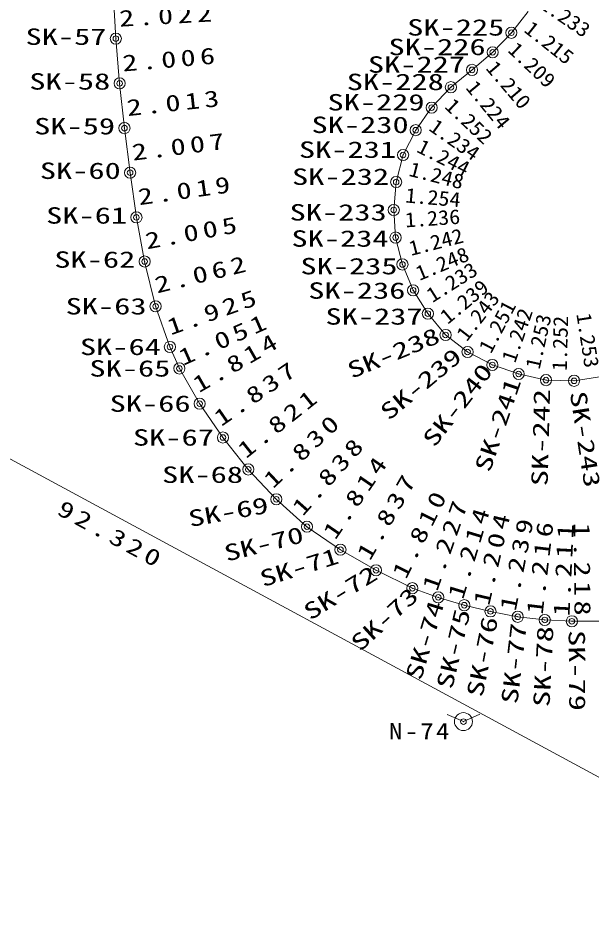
# Model space of a CAD drawing. Units: millimetres at full size, sheet at 1:500; details may follow other scales. Extents: x 56386042 to 56854500, y 25771750 to 26117216.
# Drawn here: x 56534121 to 56559735, y 26037749 to 26077545 of the extents above; entities that cross this region are included whole.
import ezdxf
from ezdxf.enums import TextEntityAlignment as Align

# ---------------------------------------------------------------- set-up
doc = ezdxf.new("R2010")
doc.units = ezdxf.units.MM
doc.header["$LTSCALE"] = 500
doc.header["$PDMODE"] = 32
doc.header["$PDSIZE"] = 250
doc.layers.add('レイヤ1', color=7, linetype='Continuous', lineweight=13)
doc.layers.add('基準点', color=7, linetype='Continuous', lineweight=13)
doc.styles.add('ＭＳ ゴシック', font='')
doc.styles.get('ＭＳ ゴシック').set_extended_font_data('MS Gothic')

msp = doc.modelspace()

# ---------------------------------------------------------------- linework, layer by layer
at = {"layer": 'レイヤ1'}
for p, q in [((56538385, 26078633), (56538500, 26076614)), ((56556925, 26077828), (56556169, 26076877)), ((56579179, 26033264), (56497982, 26077197)), ((56538500, 26076614), (56538669, 26074615)), ((56556169, 26076877), (56555334, 26076002)), ((56555334, 26076002), (56554413, 26075218)), ((56554413, 26075218), (56553467, 26074441)), ((56538669, 26074615), (56538884, 26072614)), ((56553467, 26074441), (56552607, 26073531)), ((56552607, 26073531), (56551895, 26072523)), ((56538884, 26072614), (56539138, 26070623)), ((56551895, 26072523), (56551332, 26071414)), ((56551332, 26071414), (56551023, 26070205)), ((56539138, 26070623), (56539419, 26068624)), ((56551023, 26070205), (56550915, 26068956)), ((56550915, 26068956), (56550997, 26067723)), ((56539419, 26068624), (56539786, 26066653)), ((56550997, 26067723), (56551305, 26066520)), ((56539786, 26066653), (56540276, 26064650)), ((56551305, 26066520), (56551781, 26065366)), ((56551781, 26065366), (56552438, 26064323)), ((56540276, 26064650), (56540916, 26062834)), ((56552438, 26064323), (56553229, 26063370)), ((56553229, 26063370), (56554212, 26062609)), ((56540916, 26062834), (56541339, 26061872)), ((56554212, 26062609), (56555320, 26062029)), ((56555320, 26062029), (56556494, 26061625)), ((56541339, 26061872), (56542242, 26060299)), ((56556494, 26061625), (56557717, 26061352)), ((56558969, 26061320), (56560207, 26061511)), ((56557717, 26061352), (56558969, 26061320)), ((56542242, 26060299), (56543284, 26058786)), ((56543284, 26058786), (56544417, 26057360)), ((56544417, 26057360), (56545668, 26056025)), ((56545668, 26056025), (56547039, 26054801)), ((56547039, 26054801), (56548533, 26053772)), ((56548533, 26053772), (56550123, 26052852)), ((56550123, 26052852), (56551746, 26052050)), ((56551746, 26052050), (56552903, 26051642)), ((56552903, 26051642), (56554065, 26051290)), ((56554065, 26051290), (56555237, 26051014)), ((56555237, 26051014), (56556453, 26050774)), ((56556453, 26050774), (56557661, 26050631)), ((56557661, 26050631), (56558871, 26050572)), ((56558871, 26050572), (56560089, 26050583))]:
    msp.add_line(p, q, dxfattribs=at)
for centre in [(56556169, 26076877), (56538500, 26076614), (56555334, 26076002), (56554413, 26075218), (56538669, 26074615), (56553467, 26074441), (56552607, 26073531), (56538884, 26072614), (56551895, 26072523), (56551332, 26071414), (56539138, 26070623), (56551023, 26070205), (56550915, 26068956), (56539419, 26068624), (56550997, 26067723), (56539786, 26066653), (56551305, 26066520), (56551781, 26065366), (56540276, 26064650), (56552438, 26064323), (56553229, 26063370), (56540916, 26062834), (56554212, 26062609), (56555320, 26062029), (56541339, 26061872), (56556494, 26061625), (56557717, 26061352), (56558969, 26061320), (56542242, 26060299), (56543284, 26058786), (56544417, 26057360), (56545668, 26056025), (56547039, 26054801), (56548533, 26053772), (56550123, 26052852), (56551746, 26052050), (56552903, 26051642), (56554065, 26051290), (56555237, 26051014), (56556453, 26050774), (56557661, 26050631), (56558871, 26050572)]:
    msp.add_circle(centre, 250, dxfattribs=at)
for p in [(56556169, 26076877), (56538500, 26076614), (56555334, 26076002), (56554413, 26075218), (56538669, 26074615), (56553467, 26074441), (56552607, 26073531), (56538884, 26072614), (56551895, 26072523), (56551332, 26071414), (56539138, 26070623), (56551023, 26070205), (56550915, 26068956), (56539419, 26068624), (56550997, 26067723), (56539786, 26066653), (56551305, 26066520), (56551781, 26065366), (56540276, 26064650), (56552438, 26064323), (56553229, 26063370), (56540916, 26062834), (56554212, 26062609), (56541339, 26061872), (56555320, 26062029), (56556494, 26061625), (56557717, 26061352), (56558969, 26061320), (56542242, 26060299), (56543284, 26058786), (56544417, 26057360), (56545668, 26056025), (56547039, 26054801), (56548533, 26053772), (56550123, 26052852), (56551746, 26052050), (56552903, 26051642), (56554065, 26051290), (56555237, 26051014), (56556453, 26050774), (56557661, 26050631), (56558871, 26050572)]:
    msp.add_point(p, dxfattribs=at)
at = {"layer": '基準点'}
for q in [(56553295.6, 26046410.7), (56554754, 26046425)]:
    msp.add_line((56554028, 26046089), q, dxfattribs=at)
msp.add_circle((56554028, 26046089), 400, dxfattribs=at)
msp.add_point((56554028, 26046089), dxfattribs=at)

# ---------------------------------------------------------------- texts
at = {"layer": 'レイヤ1', "style": 'ＭＳ ゴシック'}
for s, height, rotation, width, p in [('1.233', 659.8, 325.408, 1.1, (56557256.4, 26077865.7)), ('1.215', 659.8, 321.517, 1.1, (56556566, 26076791.3)), ('1.209', 659.8, 316.34, 1.1, (56555834.4, 26075911.9)), ('1.210', 659.8, 310.406, 1.1, (56554845.4, 26075146.2)), ('1.224', 659.8, 309.398, 1.1, (56553945, 26074281.5)), ('1.252', 659.8, 316.618, 1.1, (56553011.7, 26073395.3)), ('1.234', 659.8, 324.765, 1.1, (56552326.1, 26072380.5)), ('1.244', 659.8, 333.085, 1.1, (56551801.4, 26071397)), ('1.248', 659.8, 345.663, 1.1, (56551502.4, 26070295.1)), ('1.254', 659.8, 355.058, 1.1, (56551395.3, 26069096.2)), ('1.236', 659.8, 3.805, 1.1, (56551452.6, 26067978.3)), ('1.242', 659.8, 14.361, 1.1, (56551735.1, 26066710)), ('1.248', 659.8, 22.415, 1.1, (56552140.6, 26065600.6)), ('1.233', 659.8, 32.207, 1.1, (56552747.6, 26064623.9)), ('1.239', 659.8, 39.693, 1.1, (56553449.7, 26063666.5)), ('1.243', 659.8, 52.254, 1.1, (56554334.2, 26062919.7)), ('1.251', 659.8, 62.369, 1.1, (56555433.8, 26062408.7)), ('1.242', 659.8, 71.01, 1.1, (56556521.7, 26062019.8)), ('1.253', 659.8, 77.417, 1.1, (56557620.9, 26061761.6)), ('1.253', 659.8, 278.771, 1.1, (56558876.8, 26064271.7)), ('1.252', 659.8, 88.536, 1.1, (56558841.5, 26061742.3)), ('SK-238', 733.1, 22.415, 1.45, (56549119.4, 26061199)), ('SK-239', 733.1, 39.693, 1.45, (56550832.4, 26059343.8)), ('SK-240', 733.1, 52.254, 1.45, (56552901, 26058166.3)), ('SK-241', 733.1, 71.01, 1.45, (56555411.9, 26057116.5)), ('SK-242', 733.1, 88.536, 1.45, (56558009.1, 26056598.8)), ('SK-243', 733.1, 278.771, 1.45, (56558561.7, 26060767.4)), ('SK-69', 733.1, 10.28, 1.45, (56541851.6, 26054566.6)), ('SK-70', 733.1, 14.194, 1.45, (56543501.5, 26053021.3)), ('SK-71', 733.1, 17.455, 1.45, (56545138.3, 26051883.3)), ('SK-72', 733.1, 31.688, 1.45, (56547297.4, 26050404.8)), ('SK-73', 733.1, 42.274, 1.45, (56549557.5, 26049020.6)), ('SK-74', 733.1, 73.147, 1.45, (56552337.7, 26047829.7)), ('SK-75', 733.1, 76.749, 1.45, (56553737.1, 26047449)), ('SK-76', 733.1, 78.835, 1.45, (56555095.9, 26047104.9)), ('SK-77', 733.1, 83.249, 1.45, (56556654, 26046821.4)), ('SK-78', 733.1, 87.208, 1.45, (56558094.6, 26046719.5)), ('SK-79', 733.1, 270.517, 1.45, (56558504.7, 26050174.7))]:
    msp.add_text(s, height=height, rotation=rotation, dxfattribs=dict(at, width=width)).set_placement(p, align=Align.BOTTOM_LEFT)
at = {"layer": 'レイヤ1', "style": 'ＭＳ ゴシック', "width": 1.45}
for s, p in [('SK-225', (56551516.3, 26076529.5)), ('SK-57', (56534467.2, 26076114)), ('SK-226', (56550681.3, 26075654.5)), ('SK-227', (56549760.3, 26074870.5)), ('SK-58', (56534636.2, 26074115)), ('SK-228', (56548814.3, 26074093.5)), ('SK-229', (56547954.3, 26073183.5)), ('SK-59', (56534851.2, 26072114)), ('SK-230', (56547242.3, 26072175.5)), ('SK-231', (56546679.3, 26071066.5)), ('SK-60', (56535105.2, 26070123)), ('SK-232', (56546370.3, 26069857.5)), ('SK-61', (56535386.2, 26068124)), ('SK-233', (56546262.3, 26068263.4)), ('SK-234', (56546344.3, 26067093.1)), ('SK-62', (56535753.2, 26066153)), ('SK-235', (56546746.4, 26065858.8)), ('SK-236', (56547096.9, 26064767.5)), ('SK-63', (56536257.3, 26064065.6)), ('SK-237', (56547863.7, 26063609.5)), ('SK-64', (56536897.3, 26062249.6)), ('SK-65', (56537320.3, 26061287.6)), ('SK-66', (56538223.3, 26059714.6)), ('SK-67', (56539265.3, 26058201.6)), ('SK-68', (56540565.9, 26056537.6))]:
    msp.add_text(s, height=733.1, dxfattribs=at).set_placement(p, align=Align.BOTTOM_LEFT)
at = {"layer": 'レイヤ1', "char_height": 733.1, "attachment_point": 7, "style": 'ＭＳ ゴシック'}
for s, insert, rotation in [('\\T1.29;\\W1.35;2.022', (56538670.6, 26077135.7), 3.26), ('\\T1.29;\\W1.35;2.006', (56538825.9, 26075133.1), 4.832), ('\\T1.29;\\W1.35;2.013', (56539028.8, 26073138.7), 6.133), ('\\T1.29;\\W1.35;2.007', (56539272.7, 26071147.8), 7.27), ('\\T1.29;\\W1.35;2.019', (56539546.2, 26069156.2), 8.002), ('\\T1.29;\\W1.35;2.005', (56539890.6, 26067183.6), 10.548), ('\\T1.29;\\W1.35;2.062', (56540344.1, 26065213.3), 13.746), ('\\T1.29;\\W1.35;1.925', (56540950.8, 26063336.9), 19.414), ('\\T1.29;\\W1.35;1.051', (56541511.8, 26061975.8), 23.736), ('\\T1.29;\\W1.35;1.814', (56542212.9, 26060751.4), 29.859), ('\\T1.29;\\W1.35;1.837', (56543211.3, 26059244.1), 34.555), ('\\T1.29;\\W1.35;1.821', (56544318.1, 26057805.9), 38.468), ('\\T1.29;\\W1.35;1.830', (56545530.3, 26056464.4), 43.14), ('\\T1.29;\\W1.35;1.838', (56546859.7, 26055229.2), 48.242), ('\\T1.29;\\W1.35;1.814', (56548311.2, 26054167.6), 55.443), ('\\T1.29;\\W1.35;1.837', (56549860.9, 26053234.7), 59.946), ('\\T1.29;\\W1.35;1.810', (56551471.4, 26052408.8), 63.704), ('\\T1.3;\\W1.35;92.320', (56535810.7, 26055364.8), 331.584), ('\\T1.29;\\W1.35;1.227', (56552862.6, 26051868.3), 70.576), ('\\T1.29;\\W1.35;1.214', (56554020.5, 26051512.5), 73.147), ('\\T1.29;\\W1.35;1.204', (56555183.5, 26051232.1), 76.749), ('\\T1.29;\\W1.35;1.239', (56556374.3, 26050993.4), 78.835), ('\\T1.29;\\W1.35;1.216', (56557577, 26050842.3), 83.249), ('\\T1.29;\\W1.35;1.211', (56558775.1, 26050776.9), 87.208), ('\\T1.29;\\W1.35;1.218', (56558940.3, 26054972.8), 270.517)]:
    msp.add_mtext(s, dxfattribs=dict(at, insert=insert, rotation=rotation))
at = {"layer": '基準点', "insert": (56550701.2, 26045292.6), "char_height": 733.1, "attachment_point": 7, "style": 'ＭＳ ゴシック'}
msp.add_mtext('\\T1.17;\\W1.2;N-74', dxfattribs=at)

doc.saveas('drawing.dxf')
